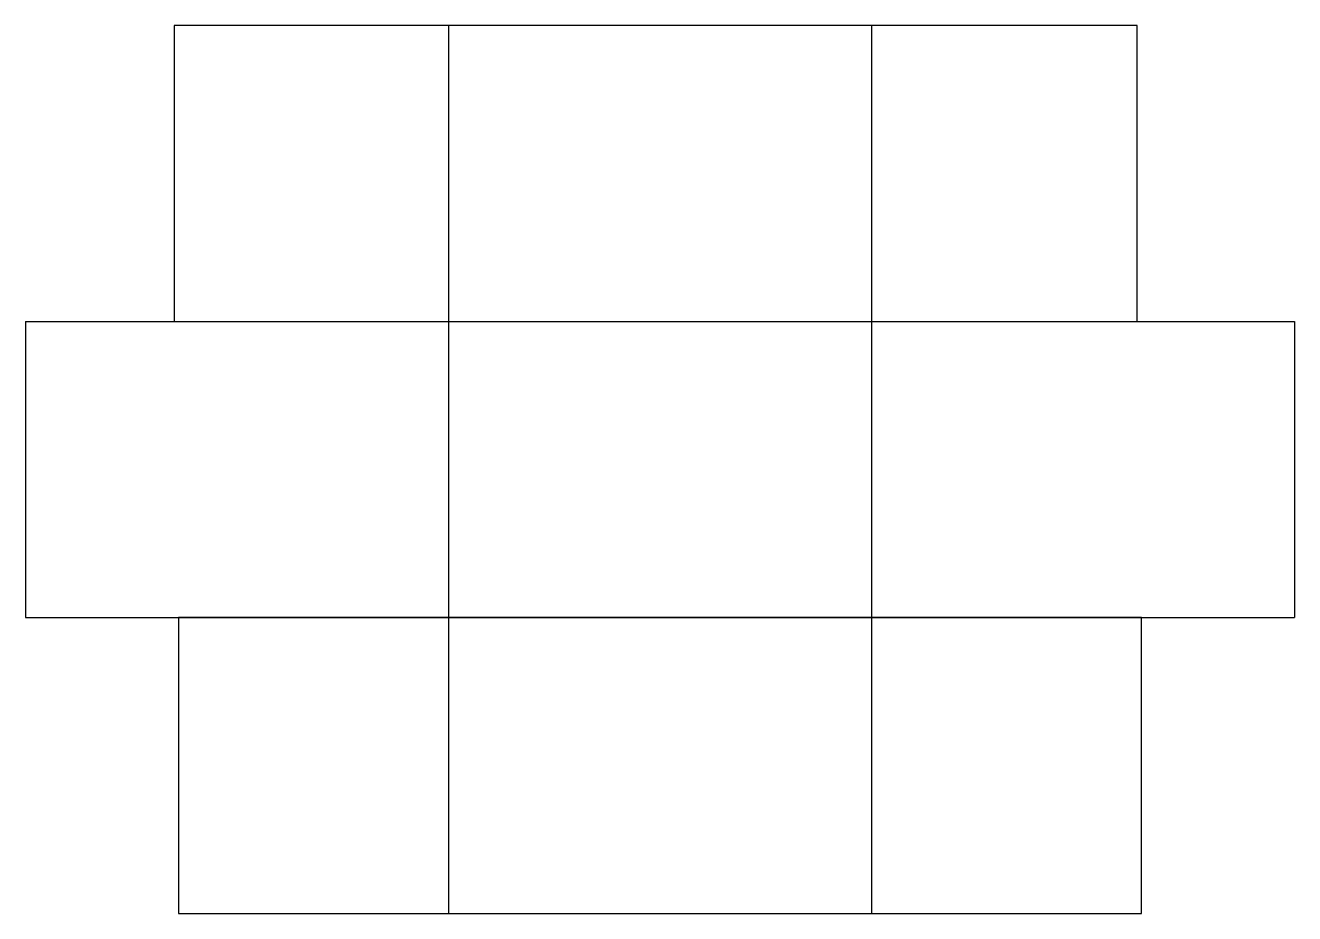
# Model space of a CAD drawing. Header units: millimetres. Extents: x 9591 to 9891, y 3904 to 4114.
import ezdxf

# ---------------------------------------------------------------- set-up
doc = ezdxf.new("R2010")
doc.units = ezdxf.units.MM
doc.header["$LTSCALE"] = 0.5
doc.layers.add('Contorno', color=3, linetype='Continuous')

msp = doc.modelspace()

# ---------------------------------------------------------------- linework, layer by layer
at = {"layer": 'Contorno'}
for p, q in [((9691.03, 4114.46), (9691.03, 4044.46)), ((9791.03, 4114.46), (9791.03, 4044.46)), ((9591.03, 4044.46), (9741.03, 4044.46)), ((9591.03, 4044.46), (9591.03, 4009.46)), ((9591.03, 4044.46), (9591.03, 3974.46)), ((9691.03, 4044.46), (9691.03, 3974.46)), ((9741.03, 4044.46), (9891.03, 4044.46)), ((9791.03, 4044.46), (9791.03, 3974.46)), ((9891.03, 4044.46), (9891.03, 3974.46)), ((9591.03, 3974.46), (9891.03, 3974.46)), ((9691.03, 3974.46), (9691.03, 3904.46)), ((9791.03, 3974.46), (9791.03, 3904.46))]:
    msp.add_line(p, q, dxfattribs=at)
for points in [[(9626.19, 4044.46), (9853.81, 4044.46), (9853.81, 4114.46), (9626.19, 4114.46)], [(9627.21, 3904.46), (9854.84, 3904.46), (9854.84, 3974.46), (9627.21, 3974.46)]]:
    msp.add_lwpolyline(points, close=True, dxfattribs=at)

doc.saveas('drawing.dxf')
